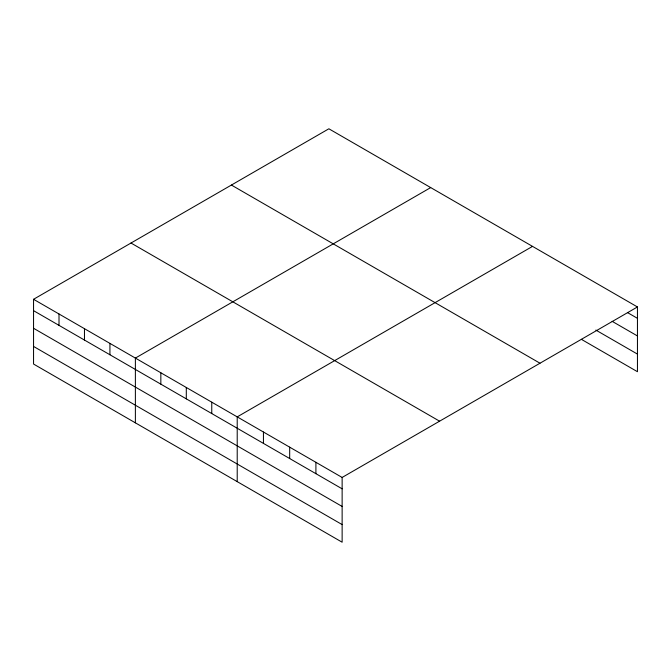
<?xml version="1.0" encoding="UTF-8"?>
<svg xmlns="http://www.w3.org/2000/svg" width="671" height="671" viewBox="0 0 671 671"><rect width="100%" height="100%" fill="white"/><g stroke="black" fill="none" stroke-linecap="round" stroke-linejoin="round"><path stroke-width="1.01" d="M581.371 339.333L637.45 371.709L637.45 306.957L328.865 128.79L33.55 299.291L33.55 364.043L342.135 542.21L342.135 477.45L33.55 299.291M430.698 187.586L135.383 358.088L135.383 422.839M532.531 246.383L237.215 416.876L237.215 481.635M342.135 477.45L637.45 306.957M627.502 312.585L637.45 318.331M612.128 321.325L637.45 335.945M595.848 330.073L637.45 354.095M231.411 185.062L539.996 363.221M131.004 243.028L439.589 421.187M33.55 310.665L342.135 488.823M33.55 328.278L342.135 506.446M33.55 346.429L342.135 524.588M315.907 462.311L315.907 473.684M289.679 447.163L289.679 458.536M263.443 432.023L263.443 443.397M211.759 402.181L211.759 413.554M186.303 387.477L186.303 398.859M160.839 372.782L160.839 384.156M109.927 343.384L109.927 354.758M84.471 328.689L84.471 340.063M59.006 313.986L59.006 325.368"/></g></svg>
